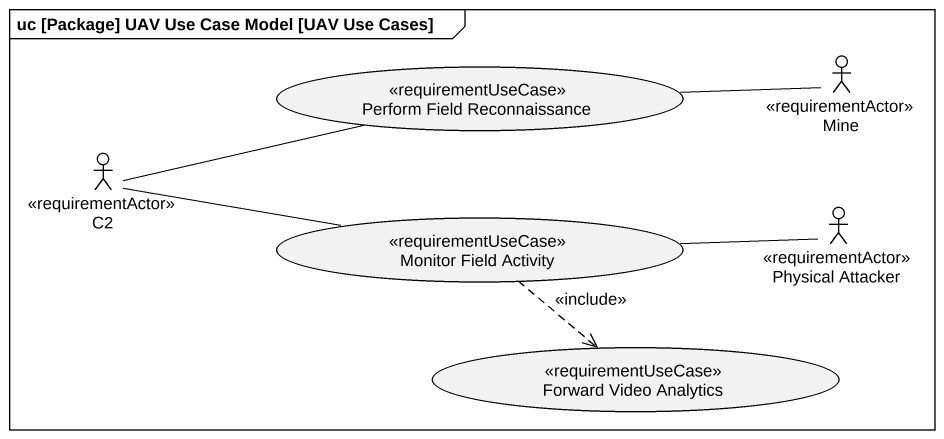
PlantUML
@startuml
mainframe uc [Package] UAV Use Case Model [UAV Use Cases]
usecase "Perform Field Reconnaissance" as Perform_Field_Reconnaissance <<requirementUseCase>>
actor Mine <<requirementActor>>
actor C2 <<requirementActor>>
usecase "Monitor Field Activity" as Monitor_Field_Activity <<requirementUseCase>>
actor "Physical Attacker" as Physical_Attacker <<requirementActor>>
usecase "Forward Video Analytics" as Forward_Video_Analytics <<requirementUseCase>>
Mine -left- Perform_Field_Reconnaissance
C2 -right- Perform_Field_Reconnaissance
C2 -right- Monitor_Field_Activity
Monitor_Field_Activity ..> Forward_Video_Analytics : <<include>>
Physical_Attacker -left- Monitor_Field_Activity
@enduml
